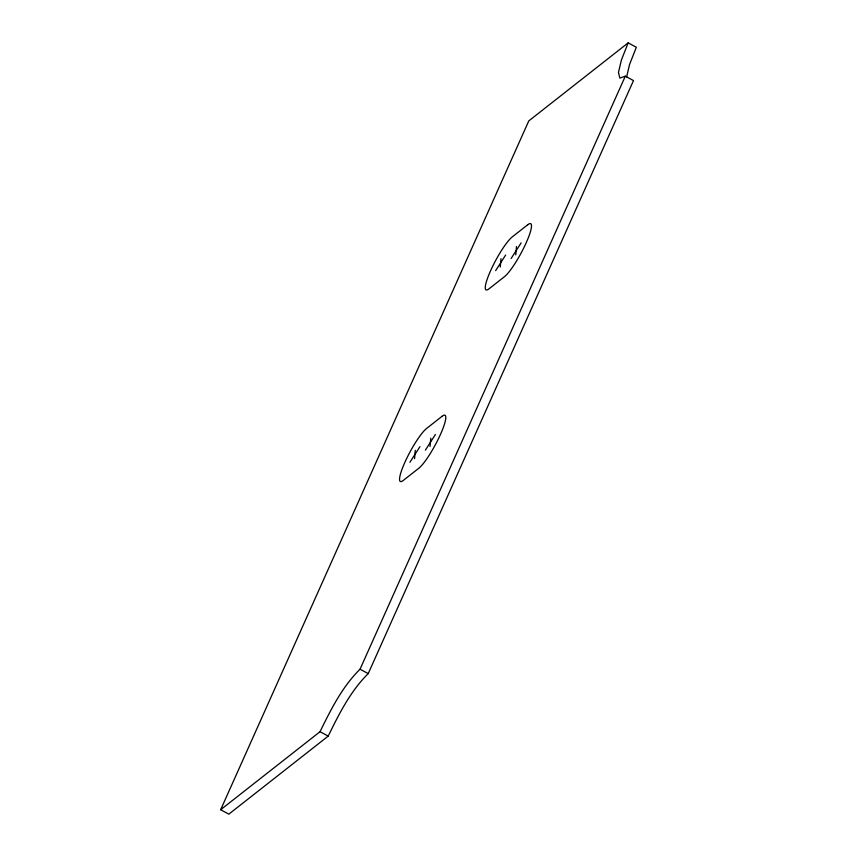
<?xml version="1.0" encoding="UTF-8"?>
<svg xmlns="http://www.w3.org/2000/svg" width="857" height="857" viewBox="0 0 857 857"><rect width="100%" height="100%" fill="white"/><g stroke="black" fill="none" stroke-linecap="round" stroke-linejoin="round"><path stroke-width="1.29" d="M414.574 458.624L415.281 450.3M430.053 446.465L430.771 438.141M500.284 267.02L500.991 258.685M515.764 254.861L516.482 246.527M626.638 76.862L629.563 64.479L636.344 47.264L628.17 42.85L528.79 120.901L220.656 809.736L228.83 814.15L328.21 736.099C339.072 713.902 350.438 691.149 368.221 673.613L633.494 80.579L625.321 76.166L619.847 78.105L618.465 72.449L621.389 60.076L628.17 42.85M220.656 809.736L320.047 731.685C330.898 709.5 342.264 686.736 360.047 669.199L625.321 76.166M495.635 270.662L505.641 255.043M511.126 258.503L521.12 242.885M409.925 462.277L419.93 446.647M425.404 450.118L435.41 434.488M360.047 669.199L368.221 673.613M320.047 731.685L328.21 736.099M527.73 224.748L512.25 236.907A30.681 5.517 -61.6 0 0 490.579 270.748A30.681 5.517 -61.6 0 0 489.036 288.798L504.516 276.64A30.681 5.517 -61.6 0 0 526.187 242.788A30.681 5.517 -61.6 0 0 527.73 224.748M442.019 416.352L426.54 428.511A30.681 5.517 -61.6 0 0 404.868 462.362A30.681 5.517 -61.6 0 0 403.326 480.413L418.805 468.254A30.681 5.517 -61.6 0 0 440.477 434.403A30.681 5.517 -61.6 0 0 442.019 416.352"/></g></svg>
